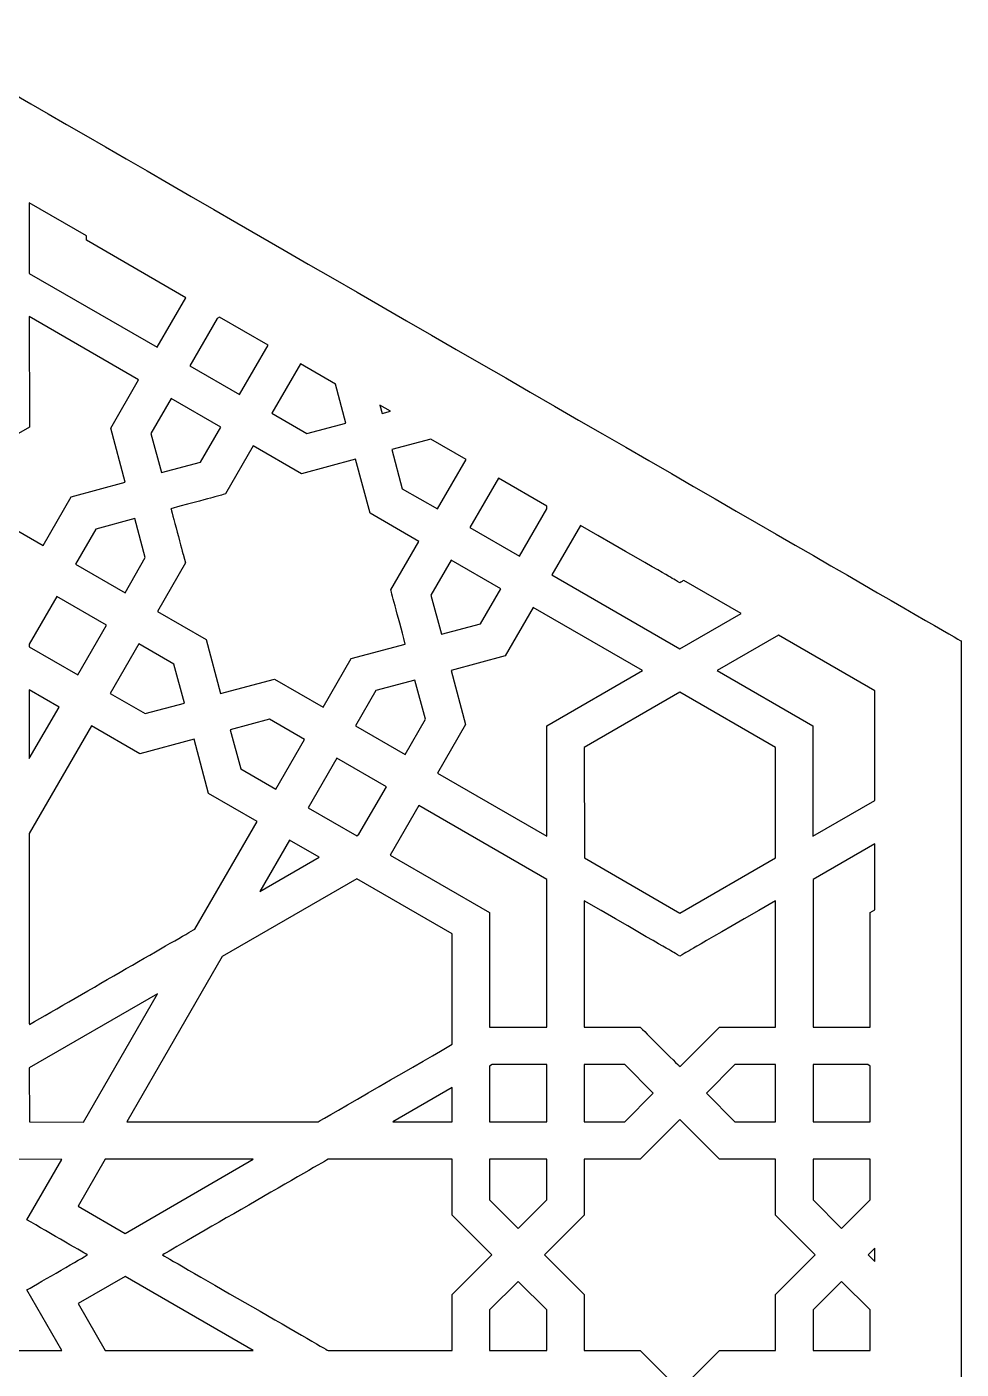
# Model space of a CAD drawing. Header units: millimetres. Extents: x -43.2 to 43.4, y -49.9 to 50.1.
# Drawn here: x 5.4 to 43.4, y -4.6 to 50.1 of the extents above; entities that cross this region are included whole.
import ezdxf

# ---------------------------------------------------------------- set-up
doc = ezdxf.new("R2010")
doc.units = ezdxf.units.MM
doc.header["$MEASUREMENT"] = 0
doc.layers.add('layer 1', color=7, linetype='Continuous')

msp = doc.modelspace()

# ---------------------------------------------------------------- linework, layer by layer
at = {"layer": 'layer 1', "color": 250}
for points, knots in [([(0.0861, 50.0818), (-0.0815, 49.9851), (-42.965, 25.2261), (-43.2153, 25.0818), (-43.2153, 25.0818), (-43.2153, 19.213), (-43.2153, -19.109), (-43.2153, -24.9181), (-43.2153, -24.9181), (-39.124, -27.2803), (-4.0065, -47.5551), (0.0861, -49.9181), (0.0861, -49.9181), (0.1485, -49.8821), (43.3246, -24.9545), (43.3871, -24.9181), (43.3871, -24.9181), (43.3871, -19.8272), (43.3871, 19.9909), (43.3871, 25.0818), (43.3871, 25.0818), (43.3151, 25.1234), (0.3944, 49.9036), (0.0861, 50.0818)], [0, 0, 0, 0, 0.1428571, 0.1428571, 0.1428571, 0.1428571, 0.2857143, 0.2857143, 0.2857143, 0.2857143, 0.4285714, 0.4285714, 0.4285714, 0.4285714, 0.5714286, 0.5714286, 0.5714286, 0.5714286, 0.7142857, 0.7142857, 0.7142857, 0.7142857, 1, 1, 1, 1]), ([(7.7875, 41.5749), (7.7875, 41.5749), (7.7875, 41.3921), (7.7875, 41.3921), (7.7875, 41.3921), (7.7875, 41.3921), (11.8307, 39.0525), (11.8307, 39.0525), (11.8307, 39.0525), (11.8307, 39.0525), (10.6634, 37.0367), (10.6634, 37.0367), (10.6634, 37.0367), (10.6634, 37.0367), (5.4536, 40.0424), (5.4536, 40.0424), (5.4536, 40.0424), (5.4536, 40.0424), (5.4536, 42.9225), (5.4536, 42.9225), (5.4536, 42.9225), (5.4536, 42.9225), (7.7875, 41.5749), (7.7875, 41.5749)], [0, 0, 0, 0, 0.1428571, 0.1428571, 0.1428571, 0.1428571, 0.2857143, 0.2857143, 0.2857143, 0.2857143, 0.4285714, 0.4285714, 0.4285714, 0.4285714, 0.5714286, 0.5714286, 0.5714286, 0.5714286, 0.7142857, 0.7142857, 0.7142857, 0.7142857, 1, 1, 1, 1]), ([(5.4536, 38.2863), (5.4536, 38.2863), (9.9035, 35.7163), (9.9035, 35.7163), (9.9035, 35.7163), (9.9035, 35.7163), (8.7658, 33.7418), (8.7658, 33.7418), (8.7658, 33.7418), (8.7658, 33.7418), (9.3553, 31.5376), (9.3553, 31.5376), (9.3553, 31.5376), (9.3553, 31.5376), (7.1511, 30.9425), (7.1511, 30.9425), (7.1511, 30.9425), (7.1511, 30.9425), (6.0134, 28.968), (6.0134, 28.968), (6.0134, 28.968), (6.0134, 28.968), (1.5575, 31.5436), (1.5575, 31.5436), (1.5575, 31.5436), (1.5575, 31.5436), (5.4596, 33.7891), (5.4596, 33.7891), (5.4596, 33.7891), (5.4596, 33.7891), (5.4536, 38.2863), (5.4536, 38.2863)], [0, 0, 0, 0, 0.1111111, 0.1111111, 0.1111111, 0.1111111, 0.2222222, 0.2222222, 0.2222222, 0.2222222, 0.3333333, 0.3333333, 0.3333333, 0.3333333, 0.4444444, 0.4444444, 0.4444444, 0.4444444, 0.5555556, 0.5555556, 0.5555556, 0.5555556, 0.6666667, 0.6666667, 0.6666667, 0.6666667, 0.7777778, 0.7777778, 0.7777778, 0.7777778, 1, 1, 1, 1]), ([(13.1036, 38.2097), (13.1036, 38.2097), (13.1981, 38.2626), (13.1981, 38.2626), (13.1981, 38.2626), (13.1981, 38.2626), (15.1726, 37.1249), (15.1726, 37.1249), (15.1726, 37.1249), (15.1726, 37.1249), (14.006, 35.1095), (14.006, 35.1095), (14.006, 35.1095), (14.006, 35.1095), (11.9838, 36.2765), (11.9838, 36.2765), (11.9838, 36.2765), (11.9838, 36.2765), (13.1036, 38.2097), (13.1036, 38.2097)], [0, 0, 0, 0, 0.1666667, 0.1666667, 0.1666667, 0.1666667, 0.3333333, 0.3333333, 0.3333333, 0.3333333, 0.5, 0.5, 0.5, 0.5, 0.6666667, 0.6666667, 0.6666667, 0.6666667, 1, 1, 1, 1]), ([(15.3257, 34.3493), (15.3257, 34.3493), (16.487, 36.3647), (16.487, 36.3647), (16.487, 36.3647), (16.487, 36.3647), (17.9193, 35.5395), (17.9193, 35.5395), (17.9193, 35.5395), (17.9193, 35.5395), (18.3434, 33.9482), (18.3434, 33.9482), (18.3434, 33.9482), (18.3434, 33.9482), (16.752, 33.5241), (16.752, 33.5241), (16.752, 33.5241), (16.752, 33.5241), (15.3257, 34.3493), (15.3257, 34.3493)], [0, 0, 0, 0, 0.1666667, 0.1666667, 0.1666667, 0.1666667, 0.3333333, 0.3333333, 0.3333333, 0.3333333, 0.5, 0.5, 0.5, 0.5, 0.6666667, 0.6666667, 0.6666667, 0.6666667, 1, 1, 1, 1]), ([(13.2454, 33.7891), (13.2454, 33.7891), (12.4202, 32.3628), (12.4202, 32.3628), (12.4202, 32.3628), (12.4202, 32.3628), (10.8288, 31.9384), (10.8288, 31.9384), (10.8288, 31.9384), (10.8288, 31.9384), (10.3985, 33.5298), (10.3985, 33.5298), (10.3985, 33.5298), (10.3985, 33.5298), (11.224, 34.9561), (11.224, 34.9561), (11.224, 34.9561), (11.224, 34.9561), (13.2454, 33.7891), (13.2454, 33.7891)], [0, 0, 0, 0, 0.1666667, 0.1666667, 0.1666667, 0.1666667, 0.3333333, 0.3333333, 0.3333333, 0.3333333, 0.5, 0.5, 0.5, 0.5, 0.6666667, 0.6666667, 0.6666667, 0.6666667, 1, 1, 1, 1]), ([(20.1559, 34.4339), (20.1559, 34.4339), (19.8169, 34.3433), (19.8169, 34.3433), (19.8169, 34.3433), (19.8169, 34.3433), (19.7263, 34.6819), (19.7263, 34.6819), (19.7263, 34.6819), (19.7263, 34.6819), (20.1559, 34.4339), (20.1559, 34.4339)], [0, 0, 0, 0, 0.25, 0.25, 0.25, 0.25, 0.5, 0.5, 0.5, 0.5, 1, 1, 1, 1]), ([(21.3081, 29.1327), (21.3081, 29.1327), (20.1648, 27.1642), (20.1648, 27.1642), (20.1648, 27.1642), (20.1648, 27.1642), (20.4424, 26.143), (20.7602, 24.9541), (20.7602, 24.9541), (20.7602, 24.9541), (18.5557, 24.3586), (18.5557, 24.3586), (18.5557, 24.3586), (18.5557, 24.3586), (17.418, 22.3901), (17.418, 22.3901), (17.418, 22.3901), (17.418, 22.3901), (15.4379, 23.5278), (15.4379, 23.5278), (15.4379, 23.5278), (15.4379, 23.5278), (13.2394, 22.9383), (13.2394, 22.9383), (13.2394, 22.9383), (13.2394, 22.9383), (12.6499, 25.1428), (12.6499, 25.1428), (12.6499, 25.1428), (12.6499, 25.1428), (10.6697, 26.2802), (10.6697, 26.2802), (10.6697, 26.2802), (10.6697, 26.2802), (11.8131, 28.2547), (11.8131, 28.2547), (11.8131, 28.2547), (11.8131, 28.2547), (11.7305, 28.5553), (11.7305, 28.5553), (11.7305, 28.5553), (11.727, 28.5588), (11.219, 30.4603), (11.218, 30.4648), (11.218, 30.4648), (13.3322, 31.0318), (12.9169, 30.9171), (13.4338, 31.066), (13.4338, 31.066), (13.4338, 31.066), (14.5655, 33.0288), (14.5655, 33.0288), (14.5655, 33.0288), (14.5655, 33.0288), (16.54, 31.8855), (16.54, 31.8855), (16.54, 31.8855), (16.54, 31.8855), (18.7385, 32.4806), (18.7385, 32.4806), (18.7385, 32.4806), (18.7385, 32.4806), (19.3336, 30.2765), (19.3336, 30.2765), (19.3336, 30.2765), (19.3336, 30.2765), (21.3081, 29.1327), (21.3081, 29.1327)], [0, 0, 0, 0, 0.0555556, 0.0555556, 0.0555556, 0.0555556, 0.1111111, 0.1111111, 0.1111111, 0.1111111, 0.1666667, 0.1666667, 0.1666667, 0.1666667, 0.2222222, 0.2222222, 0.2222222, 0.2222222, 0.2777778, 0.2777778, 0.2777778, 0.2777778, 0.3333333, 0.3333333, 0.3333333, 0.3333333, 0.3888889, 0.3888889, 0.3888889, 0.3888889, 0.4444444, 0.4444444, 0.4444444, 0.4444444, 0.5, 0.5, 0.5, 0.5, 0.5555556, 0.5555556, 0.5555556, 0.5555556, 0.6111111, 0.6111111, 0.6111111, 0.6111111, 0.6666667, 0.6666667, 0.6666667, 0.6666667, 0.7222222, 0.7222222, 0.7222222, 0.7222222, 0.7777778, 0.7777778, 0.7777778, 0.7777778, 0.8333333, 0.8333333, 0.8333333, 0.8333333, 0.8888889, 0.8888889, 0.8888889, 0.8888889, 1, 1, 1, 1]), ([(21.8034, 33.3001), (21.8034, 33.3001), (23.2353, 32.469), (23.2353, 32.469), (23.2353, 32.469), (23.2353, 32.469), (22.0687, 30.4532), (22.0687, 30.4532), (22.0687, 30.4532), (22.0687, 30.4532), (20.6364, 31.2783), (20.6364, 31.2783), (20.6364, 31.2783), (20.6364, 31.2783), (20.212, 32.8697), (20.212, 32.8697), (20.212, 32.8697), (20.212, 32.8697), (21.8034, 33.3001), (21.8034, 33.3001)], [0, 0, 0, 0, 0.1666667, 0.1666667, 0.1666667, 0.1666667, 0.3333333, 0.3333333, 0.3333333, 0.3333333, 0.5, 0.5, 0.5, 0.5, 0.6666667, 0.6666667, 0.6666667, 0.6666667, 1, 1, 1, 1]), ([(26.5243, 30.4592), (26.5243, 30.4592), (25.4046, 28.526), (25.4046, 28.526), (25.4046, 28.526), (25.4046, 28.526), (23.3888, 29.693), (23.3888, 29.693), (23.3888, 29.693), (23.3888, 29.693), (24.5498, 31.7084), (24.5498, 31.7084), (24.5498, 31.7084), (24.5498, 31.7084), (26.5243, 30.571), (26.5243, 30.571), (26.5243, 30.571), (26.5243, 30.571), (26.5243, 30.4592), (26.5243, 30.4592)], [0, 0, 0, 0, 0.1666667, 0.1666667, 0.1666667, 0.1666667, 0.3333333, 0.3333333, 0.3333333, 0.3333333, 0.5, 0.5, 0.5, 0.5, 0.6666667, 0.6666667, 0.6666667, 0.6666667, 1, 1, 1, 1]), ([(9.3493, 27.0404), (9.3493, 27.0404), (7.3339, 28.2078), (7.3339, 28.2078), (7.3339, 28.2078), (7.3339, 28.2078), (8.1587, 29.634), (8.1587, 29.634), (8.1587, 29.634), (8.1587, 29.634), (9.7501, 30.0641), (9.7501, 30.0641), (9.7501, 30.0641), (9.7501, 30.0641), (10.1748, 28.4731), (10.1748, 28.4731), (10.1748, 28.4731), (10.1748, 28.4731), (9.3493, 27.0404), (9.3493, 27.0404)], [0, 0, 0, 0, 0.1666667, 0.1666667, 0.1666667, 0.1666667, 0.3333333, 0.3333333, 0.3333333, 0.3333333, 0.5, 0.5, 0.5, 0.5, 0.6666667, 0.6666667, 0.6666667, 0.6666667, 1, 1, 1, 1]), ([(34.4272, 26.1945), (34.4272, 26.1945), (31.9352, 24.7537), (31.9352, 24.7537), (31.9352, 24.7537), (31.9352, 24.7537), (26.7247, 27.7654), (26.7247, 27.7654), (26.7247, 27.7654), (26.7247, 27.7654), (27.892, 29.7815), (27.892, 29.7815), (27.892, 29.7815), (31.9634, 27.4355), (31.3457, 27.7933), (31.9352, 27.4475), (31.9352, 27.4475), (32.0022, 27.486), (32.0527, 27.5149), (32.0968, 27.54), (32.0968, 27.54), (32.0968, 27.54), (34.4272, 26.1945), (34.4272, 26.1945)], [0, 0, 0, 0, 0.1428571, 0.1428571, 0.1428571, 0.1428571, 0.2857143, 0.2857143, 0.2857143, 0.2857143, 0.4285714, 0.4285714, 0.4285714, 0.4285714, 0.5714286, 0.5714286, 0.5714286, 0.5714286, 0.7142857, 0.7142857, 0.7142857, 0.7142857, 1, 1, 1, 1]), ([(21.8034, 26.9462), (21.8034, 26.9462), (22.6286, 28.3725), (22.6286, 28.3725), (22.6286, 28.3725), (22.6286, 28.3725), (24.644, 27.2055), (24.644, 27.2055), (24.644, 27.2055), (24.644, 27.2055), (23.8192, 25.7792), (23.8192, 25.7792), (23.8192, 25.7792), (23.8192, 25.7792), (22.2274, 25.3549), (22.2274, 25.3549), (22.2274, 25.3549), (22.2274, 25.3549), (21.8034, 26.9462), (21.8034, 26.9462)], [0, 0, 0, 0, 0.1666667, 0.1666667, 0.1666667, 0.1666667, 0.3333333, 0.3333333, 0.3333333, 0.3333333, 0.5, 0.5, 0.5, 0.5, 0.6666667, 0.6666667, 0.6666667, 0.6666667, 1, 1, 1, 1]), ([(5.4536, 24.8419), (5.4536, 24.8419), (5.4536, 24.9541), (5.4536, 24.9541), (5.4536, 24.9541), (5.4536, 24.9541), (6.5733, 26.8873), (6.5733, 26.8873), (6.5733, 26.8873), (6.5733, 26.8873), (8.5894, 25.7263), (8.5894, 25.7263), (8.5894, 25.7263), (8.5894, 25.7263), (7.4281, 23.7046), (7.4281, 23.7046), (7.4281, 23.7046), (7.4281, 23.7046), (5.4536, 24.8419), (5.4536, 24.8419)], [0, 0, 0, 0, 0.1666667, 0.1666667, 0.1666667, 0.1666667, 0.3333333, 0.3333333, 0.3333333, 0.3333333, 0.5, 0.5, 0.5, 0.5, 0.6666667, 0.6666667, 0.6666667, 0.6666667, 1, 1, 1, 1]), ([(26.5186, 21.6239), (26.5186, 21.6239), (26.5243, 17.127), (26.5243, 17.127), (26.5243, 17.127), (26.5243, 17.127), (22.0743, 19.6966), (22.0743, 19.6966), (22.0743, 19.6966), (22.0743, 19.6966), (23.2117, 21.6711), (23.2117, 21.6711), (23.2117, 21.6711), (23.2117, 21.6711), (22.6222, 23.8813), (22.6222, 23.8813), (22.6222, 23.8813), (22.6222, 23.8813), (24.8271, 24.4708), (24.8271, 24.4708), (24.8271, 24.4708), (24.8271, 24.4708), (25.9641, 26.4453), (25.9641, 26.4453), (25.9641, 26.4453), (25.9641, 26.4453), (30.42, 23.8757), (30.42, 23.8757), (30.42, 23.8757), (30.42, 23.8757), (26.5186, 21.6239), (26.5186, 21.6239)], [0, 0, 0, 0, 0.1111111, 0.1111111, 0.1111111, 0.1111111, 0.2222222, 0.2222222, 0.2222222, 0.2222222, 0.3333333, 0.3333333, 0.3333333, 0.3333333, 0.4444444, 0.4444444, 0.4444444, 0.4444444, 0.5555556, 0.5555556, 0.5555556, 0.5555556, 0.6666667, 0.6666667, 0.6666667, 0.6666667, 0.7777778, 0.7777778, 0.7777778, 0.7777778, 1, 1, 1, 1]), ([(37.3514, 17.127), (37.3514, 17.127), (37.3514, 21.6239), (37.3514, 21.6239), (37.3514, 21.6239), (37.3514, 21.6239), (33.4557, 23.8757), (33.4557, 23.8757), (33.4557, 23.8757), (33.4557, 23.8757), (35.9491, 25.3157), (35.9491, 25.3157), (35.9491, 25.3157), (35.9491, 25.3157), (39.8706, 23.0516), (39.8706, 23.0516), (39.8706, 23.0516), (39.8706, 23.0516), (39.8706, 18.5819), (39.8706, 18.5819), (39.8706, 18.5819), (39.8706, 18.5819), (37.3514, 17.127), (37.3514, 17.127)], [0, 0, 0, 0, 0.1428571, 0.1428571, 0.1428571, 0.1428571, 0.2857143, 0.2857143, 0.2857143, 0.2857143, 0.4285714, 0.4285714, 0.4285714, 0.4285714, 0.5714286, 0.5714286, 0.5714286, 0.5714286, 0.7142857, 0.7142857, 0.7142857, 0.7142857, 1, 1, 1, 1]), ([(11.3418, 24.1349), (11.3418, 24.1349), (11.7658, 22.5436), (11.7658, 22.5436), (11.7658, 22.5436), (11.7658, 22.5436), (10.1748, 22.1192), (10.1748, 22.1192), (10.1748, 22.1192), (10.1748, 22.1192), (8.7482, 22.9443), (8.7482, 22.9443), (8.7482, 22.9443), (8.7482, 22.9443), (9.9092, 24.9601), (9.9092, 24.9601), (9.9092, 24.9601), (9.9092, 24.9601), (11.3418, 24.1349), (11.3418, 24.1349)], [0, 0, 0, 0, 0.1666667, 0.1666667, 0.1666667, 0.1666667, 0.3333333, 0.3333333, 0.3333333, 0.3333333, 0.5, 0.5, 0.5, 0.5, 0.6666667, 0.6666667, 0.6666667, 0.6666667, 1, 1, 1, 1]), ([(6.6678, 22.3845), (6.6678, 22.3845), (5.4536, 20.2921), (5.4536, 20.2921), (5.4536, 20.2921), (5.4536, 20.2921), (5.4536, 23.0858), (5.4536, 23.0858), (5.4536, 23.0858), (5.4536, 23.0858), (6.6678, 22.3845), (6.6678, 22.3845)], [0, 0, 0, 0, 0.25, 0.25, 0.25, 0.25, 0.5, 0.5, 0.5, 0.5, 1, 1, 1, 1]), ([(18.7325, 21.6239), (18.7325, 21.6239), (19.5576, 23.0565), (19.5576, 23.0565), (19.5576, 23.0565), (19.5576, 23.0565), (21.149, 23.4805), (21.149, 23.4805), (21.149, 23.4805), (21.149, 23.4805), (21.579, 21.8892), (21.579, 21.8892), (21.579, 21.8892), (21.579, 21.8892), (20.7539, 20.4569), (20.7539, 20.4569), (20.7539, 20.4569), (20.7539, 20.4569), (18.7325, 21.6239), (18.7325, 21.6239)], [0, 0, 0, 0, 0.1666667, 0.1666667, 0.1666667, 0.1666667, 0.3333333, 0.3333333, 0.3333333, 0.3333333, 0.5, 0.5, 0.5, 0.5, 0.6666667, 0.6666667, 0.6666667, 0.6666667, 1, 1, 1, 1]), ([(35.8249, 16.2546), (35.8249, 16.2546), (31.9352, 14.0032), (31.9352, 14.0032), (31.9352, 14.0032), (31.9352, 14.0032), (28.0508, 16.2546), (28.0508, 16.2546), (28.0508, 16.2546), (28.0508, 16.2546), (28.0451, 20.7458), (28.0451, 20.7458), (28.0451, 20.7458), (28.0451, 20.7458), (31.9352, 22.9972), (31.9352, 22.9972), (31.9352, 22.9972), (31.9352, 22.9972), (35.8309, 20.7458), (35.8309, 20.7458), (35.8309, 20.7458), (35.8309, 20.7458), (35.8249, 16.2546), (35.8249, 16.2546)], [0, 0, 0, 0, 0.1428571, 0.1428571, 0.1428571, 0.1428571, 0.2857143, 0.2857143, 0.2857143, 0.2857143, 0.4285714, 0.4285714, 0.4285714, 0.4285714, 0.5714286, 0.5714286, 0.5714286, 0.5714286, 0.7142857, 0.7142857, 0.7142857, 0.7142857, 1, 1, 1, 1]), ([(15.4912, 19.0486), (15.4912, 19.0486), (14.0585, 19.8734), (14.0585, 19.8734), (14.0585, 19.8734), (14.0585, 19.8734), (13.6341, 21.4648), (13.6341, 21.4648), (13.6341, 21.4648), (13.6341, 21.4648), (15.2255, 21.8952), (15.2255, 21.8952), (15.2255, 21.8952), (15.2255, 21.8952), (16.6521, 21.07), (16.6521, 21.07), (16.6521, 21.07), (16.6521, 21.07), (15.4912, 19.0486), (15.4912, 19.0486)], [0, 0, 0, 0, 0.1666667, 0.1666667, 0.1666667, 0.1666667, 0.3333333, 0.3333333, 0.3333333, 0.3333333, 0.5, 0.5, 0.5, 0.5, 0.6666667, 0.6666667, 0.6666667, 0.6666667, 1, 1, 1, 1]), ([(7.9819, 21.6239), (7.9819, 21.6239), (9.9564, 20.4865), (9.9564, 20.4865), (9.9564, 20.4865), (9.9564, 20.4865), (12.1606, 21.076), (12.1606, 21.076), (12.1606, 21.076), (12.1606, 21.076), (12.7501, 18.8715), (12.7501, 18.8715), (12.7501, 18.8715), (12.7501, 18.8715), (14.7246, 17.7281), (14.7246, 17.7281), (14.7246, 17.7281), (14.7246, 17.7281), (12.1962, 13.3491), (12.1962, 13.3491), (12.1962, 13.3491), (11.6067, 13.0083), (7.5738, 10.6853), (5.4652, 9.465), (5.4652, 9.465), (5.4652, 9.465), (5.4652, 9.5003), (5.4652, 9.5003), (5.4652, 9.5003), (5.4652, 9.5003), (5.4536, 9.4943), (5.4536, 9.4943), (5.4536, 9.4943), (5.4536, 9.4943), (5.4536, 17.2448), (5.4536, 17.2448), (5.4536, 17.2448), (5.4536, 17.2448), (7.9819, 21.6239), (7.9819, 21.6239)], [0, 0, 0, 0, 0.0909091, 0.0909091, 0.0909091, 0.0909091, 0.1818182, 0.1818182, 0.1818182, 0.1818182, 0.2727273, 0.2727273, 0.2727273, 0.2727273, 0.3636364, 0.3636364, 0.3636364, 0.3636364, 0.4545455, 0.4545455, 0.4545455, 0.4545455, 0.5454545, 0.5454545, 0.5454545, 0.5454545, 0.6363636, 0.6363636, 0.6363636, 0.6363636, 0.7272727, 0.7272727, 0.7272727, 0.7272727, 0.8181818, 0.8181818, 0.8181818, 0.8181818, 1, 1, 1, 1]), ([(19.994, 19.1428), (19.994, 19.1428), (18.8739, 17.2096), (18.8739, 17.2096), (18.8739, 17.2096), (18.8739, 17.2096), (18.7798, 17.1507), (18.7798, 17.1507), (18.7798, 17.1507), (18.7798, 17.1507), (16.8053, 18.288), (16.8053, 18.288), (16.8053, 18.288), (16.8053, 18.288), (17.9722, 20.3098), (17.9722, 20.3098), (17.9722, 20.3098), (17.9722, 20.3098), (19.994, 19.1428), (19.994, 19.1428)], [0, 0, 0, 0, 0.1666667, 0.1666667, 0.1666667, 0.1666667, 0.3333333, 0.3333333, 0.3333333, 0.3333333, 0.5, 0.5, 0.5, 0.5, 0.6666667, 0.6666667, 0.6666667, 0.6666667, 1, 1, 1, 1]), ([(24.1903, 9.3529), (24.1903, 9.3529), (24.1903, 14.0268), (24.1903, 14.0268), (24.1903, 14.0268), (24.1903, 14.0268), (20.1471, 16.3608), (20.1471, 16.3608), (20.1471, 16.3608), (20.1471, 16.3608), (21.3141, 18.3822), (21.3141, 18.3822), (21.3141, 18.3822), (21.3141, 18.3822), (26.5243, 15.3705), (26.5243, 15.3705), (26.5243, 15.3705), (26.5243, 15.3705), (26.5243, 9.3529), (26.5243, 9.3529), (26.5243, 9.3529), (26.5243, 9.3529), (24.1903, 9.3529), (24.1903, 9.3529)], [0, 0, 0, 0, 0.1428571, 0.1428571, 0.1428571, 0.1428571, 0.2857143, 0.2857143, 0.2857143, 0.2857143, 0.4285714, 0.4285714, 0.4285714, 0.4285714, 0.5714286, 0.5714286, 0.5714286, 0.5714286, 0.7142857, 0.7142857, 0.7142857, 0.7142857, 1, 1, 1, 1]), ([(17.2589, 16.2722), (17.2589, 16.2722), (14.8368, 14.8756), (14.8368, 14.8756), (14.8368, 14.8756), (14.8368, 14.8756), (16.045, 16.9736), (16.045, 16.9736), (16.045, 16.9736), (16.045, 16.9736), (17.2589, 16.2722), (17.2589, 16.2722)], [0, 0, 0, 0, 0.25, 0.25, 0.25, 0.25, 0.5, 0.5, 0.5, 0.5, 1, 1, 1, 1]), ([(39.6854, 14.0268), (39.6854, 14.0268), (39.6854, 9.3529), (39.6854, 9.3529), (39.6854, 9.3529), (39.6854, 9.3529), (37.357, 9.3529), (37.357, 9.3529), (37.357, 9.3529), (37.357, 9.3529), (37.357, 15.3705), (37.357, 15.3705), (37.357, 15.3705), (37.357, 15.3705), (39.8706, 16.8233), (39.8706, 16.8233), (39.8706, 16.8233), (39.8706, 16.8233), (39.8706, 14.1337), (39.8706, 14.1337), (39.8706, 14.1337), (39.8706, 14.1337), (39.6854, 14.0268), (39.6854, 14.0268)], [0, 0, 0, 0, 0.1428571, 0.1428571, 0.1428571, 0.1428571, 0.2857143, 0.2857143, 0.2857143, 0.2857143, 0.4285714, 0.4285714, 0.4285714, 0.4285714, 0.5714286, 0.5714286, 0.5714286, 0.5714286, 0.7142857, 0.7142857, 0.7142857, 0.7142857, 1, 1, 1, 1]), ([(22.6698, 8.6575), (21.8016, 8.1523), (17.4336, 5.6332), (17.212, 5.504), (17.212, 5.504), (17.212, 5.504), (9.4202, 5.4984), (9.4202, 5.4984), (9.4202, 5.4984), (9.4202, 5.4984), (13.3103, 12.235), (13.3103, 12.235), (13.3103, 12.235), (13.3103, 12.235), (18.7798, 15.3942), (18.7798, 15.3942), (18.7798, 15.3942), (18.7798, 15.3942), (22.6698, 13.1487), (22.6698, 13.1487), (22.6698, 13.1487), (22.6698, 13.1487), (22.6698, 8.6575), (22.6698, 8.6575)], [0, 0, 0, 0, 0.1428571, 0.1428571, 0.1428571, 0.1428571, 0.2857143, 0.2857143, 0.2857143, 0.2857143, 0.4285714, 0.4285714, 0.4285714, 0.4285714, 0.5714286, 0.5714286, 0.5714286, 0.5714286, 0.7142857, 0.7142857, 0.7142857, 0.7142857, 1, 1, 1, 1]), ([(33.5558, 9.3529), (33.5558, 9.3529), (31.9468, 7.7498), (31.9468, 7.7498), (31.9468, 7.7498), (31.8294, 7.838), (30.4299, 9.2491), (30.3258, 9.3529), (30.3258, 9.3529), (30.3258, 9.3529), (28.0451, 9.3529), (28.0451, 9.3529), (28.0451, 9.3529), (28.0451, 9.3529), (28.0451, 14.4981), (28.0451, 14.4981), (28.0451, 14.4981), (31.9782, 12.2259), (31.345, 12.5931), (31.9352, 12.2467), (31.9352, 12.2467), (32.5243, 12.5928), (31.902, 12.2322), (35.8309, 14.4981), (35.8309, 14.4981), (35.8309, 14.4981), (35.8309, 9.3529), (35.8309, 9.3529), (35.8309, 9.3529), (35.8309, 9.3529), (33.5558, 9.3529), (33.5558, 9.3529)], [0, 0, 0, 0, 0.1111111, 0.1111111, 0.1111111, 0.1111111, 0.2222222, 0.2222222, 0.2222222, 0.2222222, 0.3333333, 0.3333333, 0.3333333, 0.3333333, 0.4444444, 0.4444444, 0.4444444, 0.4444444, 0.5555556, 0.5555556, 0.5555556, 0.5555556, 0.6666667, 0.6666667, 0.6666667, 0.6666667, 0.7777778, 0.7777778, 0.7777778, 0.7777778, 1, 1, 1, 1]), ([(10.6754, 10.7142), (10.6754, 10.7142), (7.6637, 5.4924), (7.6637, 5.4924), (7.6637, 5.4924), (7.6637, 5.4924), (5.4596, 5.4984), (5.4596, 5.4984), (5.4596, 5.4984), (5.4596, 5.4984), (5.4536, 7.7026), (5.4536, 7.7026), (5.4536, 7.7026), (5.4536, 7.7026), (10.6754, 10.7142), (10.6754, 10.7142)], [0, 0, 0, 0, 0.2, 0.2, 0.2, 0.2, 0.4, 0.4, 0.4, 0.4, 0.6, 0.6, 0.6, 0.6, 1, 1, 1, 1]), ([(3.9387, -3.8082), (3.931, -4.777), (3.9327, -4.197), (3.9327, -6.6551), (3.9327, -6.6551), (1.2358, -5.1079), (2.7195, -5.9471), (1.4633, -5.2405), (1.4633, -5.2405), (1.4633, -5.2405), (0.043, -7.6983), (0.043, -7.6983), (0.043, -7.6983), (0.043, -7.6983), (-1.3776, -5.2405), (-1.3776, -5.2405), (-1.3776, -5.2405), (-2.6148, -5.9365), (-1.2037, -5.1389), (-3.8471, -6.6551), (-3.8471, -6.6551), (-3.8471, -5.3601), (-3.8531, -5.3664), (-3.8531, -3.8082), (-3.8531, -3.8082), (-3.8531, -3.8082), (-6.694, -3.8082), (-6.694, -3.8082), (-6.694, -3.8082), (-6.694, -3.8082), (-5.2793, -1.3444), (-5.2793, -1.3444), (-5.2793, -1.3444), (-6.6418, -0.5521), (-7.7371, 0.0819), (-7.7371, 0.0819), (-7.7371, 0.0819), (-7.7371, 0.0819), (-5.2793, 1.5141), (-5.2793, 1.5141), (-5.2793, 1.5141), (-5.2793, 1.5141), (-6.694, 3.9716), (-6.694, 3.9716), (-6.694, 3.9716), (-6.694, 3.9716), (-3.8531, 3.9776), (-3.8531, 3.9776), (-3.8531, 3.9776), (-3.8531, 5.776), (-3.8471, 4.5388), (-3.8471, 6.8245), (-3.8471, 6.8245), (-1.8856, 5.685), (-1.9671, 5.7355), (-1.3776, 5.4039), (-1.3776, 5.4039), (-1.3776, 5.4039), (0.043, 7.8617), (0.043, 7.8617), (0.043, 7.8617), (0.043, 7.8617), (1.4633, 5.4039), (1.4633, 5.4039), (1.4633, 5.4039), (1.6852, 5.5287), (3.7811, 6.7275), (3.9327, 6.8245), (3.9327, 6.8245), (3.9327, 4.3198), (3.9313, 4.9276), (3.9387, 3.9776), (3.9387, 3.9776), (3.9387, 3.9776), (6.7797, 3.9716), (6.7797, 3.9716), (6.7797, 3.9716), (6.7797, 3.9716), (5.359, 1.5141), (5.359, 1.5141), (5.359, 1.5141), (6.2403, 0.998), (7.8225, 0.0819), (7.8225, 0.0819), (7.8225, 0.0819), (7.6359, -0.025), (5.9542, -0.9962), (5.359, -1.3444), (5.359, -1.3444), (5.359, -1.3444), (6.7797, -3.8082), (6.7797, -3.8082), (6.7797, -3.8082), (6.7797, -3.8082), (3.9387, -3.8082), (3.9387, -3.8082)], [0, 0, 0, 0, 0.04, 0.04, 0.04, 0.04, 0.08, 0.08, 0.08, 0.08, 0.12, 0.12, 0.12, 0.12, 0.16, 0.16, 0.16, 0.16, 0.2, 0.2, 0.2, 0.2, 0.24, 0.24, 0.24, 0.24, 0.28, 0.28, 0.28, 0.28, 0.32, 0.32, 0.32, 0.32, 0.36, 0.36, 0.36, 0.36, 0.4, 0.4, 0.4, 0.4, 0.44, 0.44, 0.44, 0.44, 0.48, 0.48, 0.48, 0.48, 0.52, 0.52, 0.52, 0.52, 0.56, 0.56, 0.56, 0.56, 0.6, 0.6, 0.6, 0.6, 0.64, 0.64, 0.64, 0.64, 0.68, 0.68, 0.68, 0.68, 0.72, 0.72, 0.72, 0.72, 0.76, 0.76, 0.76, 0.76, 0.8, 0.8, 0.8, 0.8, 0.84, 0.84, 0.84, 0.84, 0.88, 0.88, 0.88, 0.88, 0.92, 0.92, 0.92, 0.92, 1, 1, 1, 1]), ([(24.1903, 5.4984), (24.1903, 5.4984), (24.1903, 7.7735), (24.1903, 7.7735), (24.1903, 7.7735), (24.1903, 7.7735), (24.2905, 7.8324), (24.2905, 7.8324), (24.2905, 7.8324), (24.2905, 7.8324), (26.5243, 7.8324), (26.5243, 7.8324), (26.5243, 7.8324), (26.5243, 7.8324), (26.5243, 5.4984), (26.5243, 5.4984), (26.5243, 5.4984), (26.5243, 5.4984), (24.1903, 5.4984), (24.1903, 5.4984)], [0, 0, 0, 0, 0.1666667, 0.1666667, 0.1666667, 0.1666667, 0.3333333, 0.3333333, 0.3333333, 0.3333333, 0.5, 0.5, 0.5, 0.5, 0.6666667, 0.6666667, 0.6666667, 0.6666667, 1, 1, 1, 1]), ([(30.8564, 6.6654), (30.8564, 6.6654), (29.695, 5.4984), (29.695, 5.4984), (29.695, 5.4984), (29.695, 5.4984), (28.0451, 5.4984), (28.0451, 5.4984), (28.0451, 5.4984), (28.0451, 5.4984), (28.0451, 7.8324), (28.0451, 7.8324), (28.0451, 7.8324), (28.0451, 7.8324), (29.695, 7.8324), (29.695, 7.8324), (29.695, 7.8324), (29.695, 7.8324), (30.8564, 6.6654), (30.8564, 6.6654)], [0, 0, 0, 0, 0.1666667, 0.1666667, 0.1666667, 0.1666667, 0.3333333, 0.3333333, 0.3333333, 0.3333333, 0.5, 0.5, 0.5, 0.5, 0.6666667, 0.6666667, 0.6666667, 0.6666667, 1, 1, 1, 1]), ([(35.8309, 7.8324), (35.8309, 7.8324), (35.8309, 5.4984), (35.8309, 5.4984), (35.8309, 5.4984), (35.8309, 5.4984), (34.1806, 5.4984), (34.1806, 5.4984), (34.1806, 5.4984), (34.1806, 5.4984), (33.0193, 6.6654), (33.0193, 6.6654), (33.0193, 6.6654), (33.0193, 6.6654), (34.1806, 7.8324), (34.1806, 7.8324), (34.1806, 7.8324), (34.1806, 7.8324), (35.8309, 7.8324), (35.8309, 7.8324)], [0, 0, 0, 0, 0.1666667, 0.1666667, 0.1666667, 0.1666667, 0.3333333, 0.3333333, 0.3333333, 0.3333333, 0.5, 0.5, 0.5, 0.5, 0.6666667, 0.6666667, 0.6666667, 0.6666667, 1, 1, 1, 1]), ([(39.6854, 5.4984), (39.6854, 5.4984), (37.357, 5.4984), (37.357, 5.4984), (37.357, 5.4984), (37.357, 5.4984), (37.357, 7.8324), (37.357, 7.8324), (37.357, 7.8324), (37.357, 7.8324), (39.5855, 7.8324), (39.5855, 7.8324), (39.5855, 7.8324), (39.5855, 7.8324), (39.6854, 7.7735), (39.6854, 7.7735), (39.6854, 7.7735), (39.6854, 7.7735), (39.6854, 5.4984), (39.6854, 5.4984)], [0, 0, 0, 0, 0.1666667, 0.1666667, 0.1666667, 0.1666667, 0.3333333, 0.3333333, 0.3333333, 0.3333333, 0.5, 0.5, 0.5, 0.5, 0.6666667, 0.6666667, 0.6666667, 0.6666667, 1, 1, 1, 1]), ([(20.2473, 5.4984), (20.2473, 5.4984), (22.6698, 6.895), (22.6698, 6.895), (22.6698, 6.895), (22.6698, 6.895), (22.6698, 5.4984), (22.6698, 5.4984), (22.6698, 5.4984), (22.6698, 5.4984), (20.2473, 5.4984), (20.2473, 5.4984)], [0, 0, 0, 0, 0.25, 0.25, 0.25, 0.25, 0.5, 0.5, 0.5, 0.5, 1, 1, 1, 1]), ([(35.8309, -1.5275), (35.8309, -1.5275), (35.8309, -3.8082), (35.8309, -3.8082), (35.8309, -3.8082), (35.8309, -3.8082), (33.5558, -3.8082), (33.5558, -3.8082), (33.5558, -3.8082), (33.5558, -3.8082), (31.9408, -5.4289), (31.9408, -5.4289), (31.9408, -5.4289), (31.9408, -5.4289), (30.3202, -3.8082), (30.3202, -3.8082), (30.3202, -3.8082), (30.3202, -3.8082), (28.0451, -3.8082), (28.0451, -3.8082), (28.0451, -3.8082), (28.0451, -3.8082), (28.0451, -1.5275), (28.0451, -1.5275), (28.0451, -1.5275), (28.0451, -1.5275), (26.4297, 0.0819), (26.4297, 0.0819), (26.4297, 0.0819), (26.4297, 0.0819), (28.0451, 1.6969), (28.0451, 1.6969), (28.0451, 1.6969), (28.0451, 1.6969), (28.0451, 3.9776), (28.0451, 3.9776), (28.0451, 3.9776), (28.0451, 3.9776), (30.3258, 3.9776), (30.3258, 3.9776), (30.3258, 3.9776), (30.3258, 3.9776), (31.9408, 5.5926), (31.9408, 5.5926), (31.9408, 5.5926), (31.9408, 5.5926), (33.5558, 3.9776), (33.5558, 3.9776), (33.5558, 3.9776), (33.5558, 3.9776), (35.8309, 3.9776), (35.8309, 3.9776), (35.8309, 3.9776), (35.8309, 3.9776), (35.8309, 1.6969), (35.8309, 1.6969), (35.8309, 1.6969), (35.8309, 1.6969), (37.4459, 0.0819), (37.4459, 0.0819), (37.4459, 0.0819), (37.4459, 0.0819), (35.8309, -1.5275), (35.8309, -1.5275)], [0, 0, 0, 0, 0.0588235, 0.0588235, 0.0588235, 0.0588235, 0.1176471, 0.1176471, 0.1176471, 0.1176471, 0.1764706, 0.1764706, 0.1764706, 0.1764706, 0.2352941, 0.2352941, 0.2352941, 0.2352941, 0.2941176, 0.2941176, 0.2941176, 0.2941176, 0.3529412, 0.3529412, 0.3529412, 0.3529412, 0.4117647, 0.4117647, 0.4117647, 0.4117647, 0.4705882, 0.4705882, 0.4705882, 0.4705882, 0.5294118, 0.5294118, 0.5294118, 0.5294118, 0.5882353, 0.5882353, 0.5882353, 0.5882353, 0.6470588, 0.6470588, 0.6470588, 0.6470588, 0.7058824, 0.7058824, 0.7058824, 0.7058824, 0.7647059, 0.7647059, 0.7647059, 0.7647059, 0.8235294, 0.8235294, 0.8235294, 0.8235294, 0.8823529, 0.8823529, 0.8823529, 0.8823529, 1, 1, 1, 1]), ([(7.4401, 2.068), (7.4401, 2.068), (8.5421, 3.9776), (8.5421, 3.9776), (8.5421, 3.9776), (8.5421, 3.9776), (14.5655, 3.9776), (14.5655, 3.9776), (14.5655, 3.9776), (14.5655, 3.9776), (9.3493, 0.9599), (9.3493, 0.9599), (9.3493, 0.9599), (9.3493, 0.9599), (7.4401, 2.068), (7.4401, 2.068)], [0, 0, 0, 0, 0.2, 0.2, 0.2, 0.2, 0.4, 0.4, 0.4, 0.4, 0.6, 0.6, 0.6, 0.6, 1, 1, 1, 1]), ([(17.6128, -3.8082), (17.5157, -3.7525), (10.9336, 0.0469), (10.8701, 0.0819), (10.8701, 0.0819), (10.8744, 0.084), (17.176, 3.7275), (17.6128, 3.9776), (17.6128, 3.9776), (17.6128, 3.9776), (22.6698, 3.9776), (22.6698, 3.9776), (22.6698, 3.9776), (22.6698, 3.9776), (22.6698, 1.6969), (22.6698, 1.6969), (22.6698, 1.6969), (22.6698, 1.6969), (24.2785, 0.0819), (24.2785, 0.0819), (24.2785, 0.0819), (24.2785, 0.0819), (22.6698, -1.5275), (22.6698, -1.5275), (22.6698, -1.5275), (22.6698, -1.5275), (22.6698, -3.8082), (22.6698, -3.8082), (22.6698, -3.8082), (22.6698, -3.8082), (17.6128, -3.8082), (17.6128, -3.8082)], [0, 0, 0, 0, 0.1111111, 0.1111111, 0.1111111, 0.1111111, 0.2222222, 0.2222222, 0.2222222, 0.2222222, 0.3333333, 0.3333333, 0.3333333, 0.3333333, 0.4444444, 0.4444444, 0.4444444, 0.4444444, 0.5555556, 0.5555556, 0.5555556, 0.5555556, 0.6666667, 0.6666667, 0.6666667, 0.6666667, 0.7777778, 0.7777778, 0.7777778, 0.7777778, 1, 1, 1, 1]), ([(24.1903, 2.3273), (24.1903, 2.3273), (24.1903, 3.9776), (24.1903, 3.9776), (24.1903, 3.9776), (24.1903, 3.9776), (26.5243, 3.9776), (26.5243, 3.9776), (26.5243, 3.9776), (26.5243, 3.9776), (26.5243, 2.3273), (26.5243, 2.3273), (26.5243, 2.3273), (26.5243, 2.3273), (25.3573, 1.1603), (25.3573, 1.1603), (25.3573, 1.1603), (25.3573, 1.1603), (24.1903, 2.3273), (24.1903, 2.3273)], [0, 0, 0, 0, 0.1666667, 0.1666667, 0.1666667, 0.1666667, 0.3333333, 0.3333333, 0.3333333, 0.3333333, 0.5, 0.5, 0.5, 0.5, 0.6666667, 0.6666667, 0.6666667, 0.6666667, 1, 1, 1, 1]), ([(37.357, 2.3273), (37.357, 2.3273), (37.357, 3.9776), (37.357, 3.9776), (37.357, 3.9776), (37.357, 3.9776), (39.6854, 3.9776), (39.6854, 3.9776), (39.6854, 3.9776), (39.6854, 3.9776), (39.6854, 2.3273), (39.6854, 2.3273), (39.6854, 2.3273), (39.6854, 2.3273), (38.5187, 1.1603), (38.5187, 1.1603), (38.5187, 1.1603), (38.5187, 1.1603), (37.357, 2.3273), (37.357, 2.3273)], [0, 0, 0, 0, 0.1666667, 0.1666667, 0.1666667, 0.1666667, 0.3333333, 0.3333333, 0.3333333, 0.3333333, 0.5, 0.5, 0.5, 0.5, 0.6666667, 0.6666667, 0.6666667, 0.6666667, 1, 1, 1, 1]), ([(39.8706, -0.1919), (39.8706, -0.1919), (39.5972, 0.0819), (39.5972, 0.0819), (39.5972, 0.0819), (39.5972, 0.0819), (39.8706, 0.3563), (39.8706, 0.3563), (39.8706, 0.3563), (39.8706, 0.3563), (39.8706, -0.1919), (39.8706, -0.1919)], [0, 0, 0, 0, 0.25, 0.25, 0.25, 0.25, 0.5, 0.5, 0.5, 0.5, 1, 1, 1, 1]), ([(14.5655, -3.8082), (14.5655, -3.8082), (8.5421, -3.8082), (8.5421, -3.8082), (8.5421, -3.8082), (8.5421, -3.8082), (7.4401, -1.8986), (7.4401, -1.8986), (7.4401, -1.8986), (7.4401, -1.8986), (9.3493, -0.7966), (9.3493, -0.7966), (9.3493, -0.7966), (9.3493, -0.7966), (14.5655, -3.8082), (14.5655, -3.8082)], [0, 0, 0, 0, 0.2, 0.2, 0.2, 0.2, 0.4, 0.4, 0.4, 0.4, 0.6, 0.6, 0.6, 0.6, 1, 1, 1, 1]), ([(24.1903, -3.8082), (24.1903, -3.8082), (24.1903, -2.1579), (24.1903, -2.1579), (24.1903, -2.1579), (24.1903, -2.1579), (25.3573, -0.9969), (25.3573, -0.9969), (25.3573, -0.9969), (25.3573, -0.9969), (26.5243, -2.1579), (26.5243, -2.1579), (26.5243, -2.1579), (26.5243, -2.1579), (26.5243, -3.8082), (26.5243, -3.8082), (26.5243, -3.8082), (26.5243, -3.8082), (24.1903, -3.8082), (24.1903, -3.8082)], [0, 0, 0, 0, 0.1666667, 0.1666667, 0.1666667, 0.1666667, 0.3333333, 0.3333333, 0.3333333, 0.3333333, 0.5, 0.5, 0.5, 0.5, 0.6666667, 0.6666667, 0.6666667, 0.6666667, 1, 1, 1, 1]), ([(37.357, -3.8082), (37.357, -3.8082), (37.357, -2.1579), (37.357, -2.1579), (37.357, -2.1579), (37.357, -2.1579), (38.5187, -0.9969), (38.5187, -0.9969), (38.5187, -0.9969), (38.5187, -0.9969), (39.6854, -2.1579), (39.6854, -2.1579), (39.6854, -2.1579), (39.6854, -2.1579), (39.6854, -3.8082), (39.6854, -3.8082), (39.6854, -3.8082), (39.6854, -3.8082), (37.357, -3.8082), (37.357, -3.8082)], [0, 0, 0, 0, 0.1666667, 0.1666667, 0.1666667, 0.1666667, 0.3333333, 0.3333333, 0.3333333, 0.3333333, 0.5, 0.5, 0.5, 0.5, 0.6666667, 0.6666667, 0.6666667, 0.6666667, 1, 1, 1, 1])]:
    msp.add_open_spline(points, degree=3, knots=knots, dxfattribs=at)

doc.saveas('drawing.dxf')
